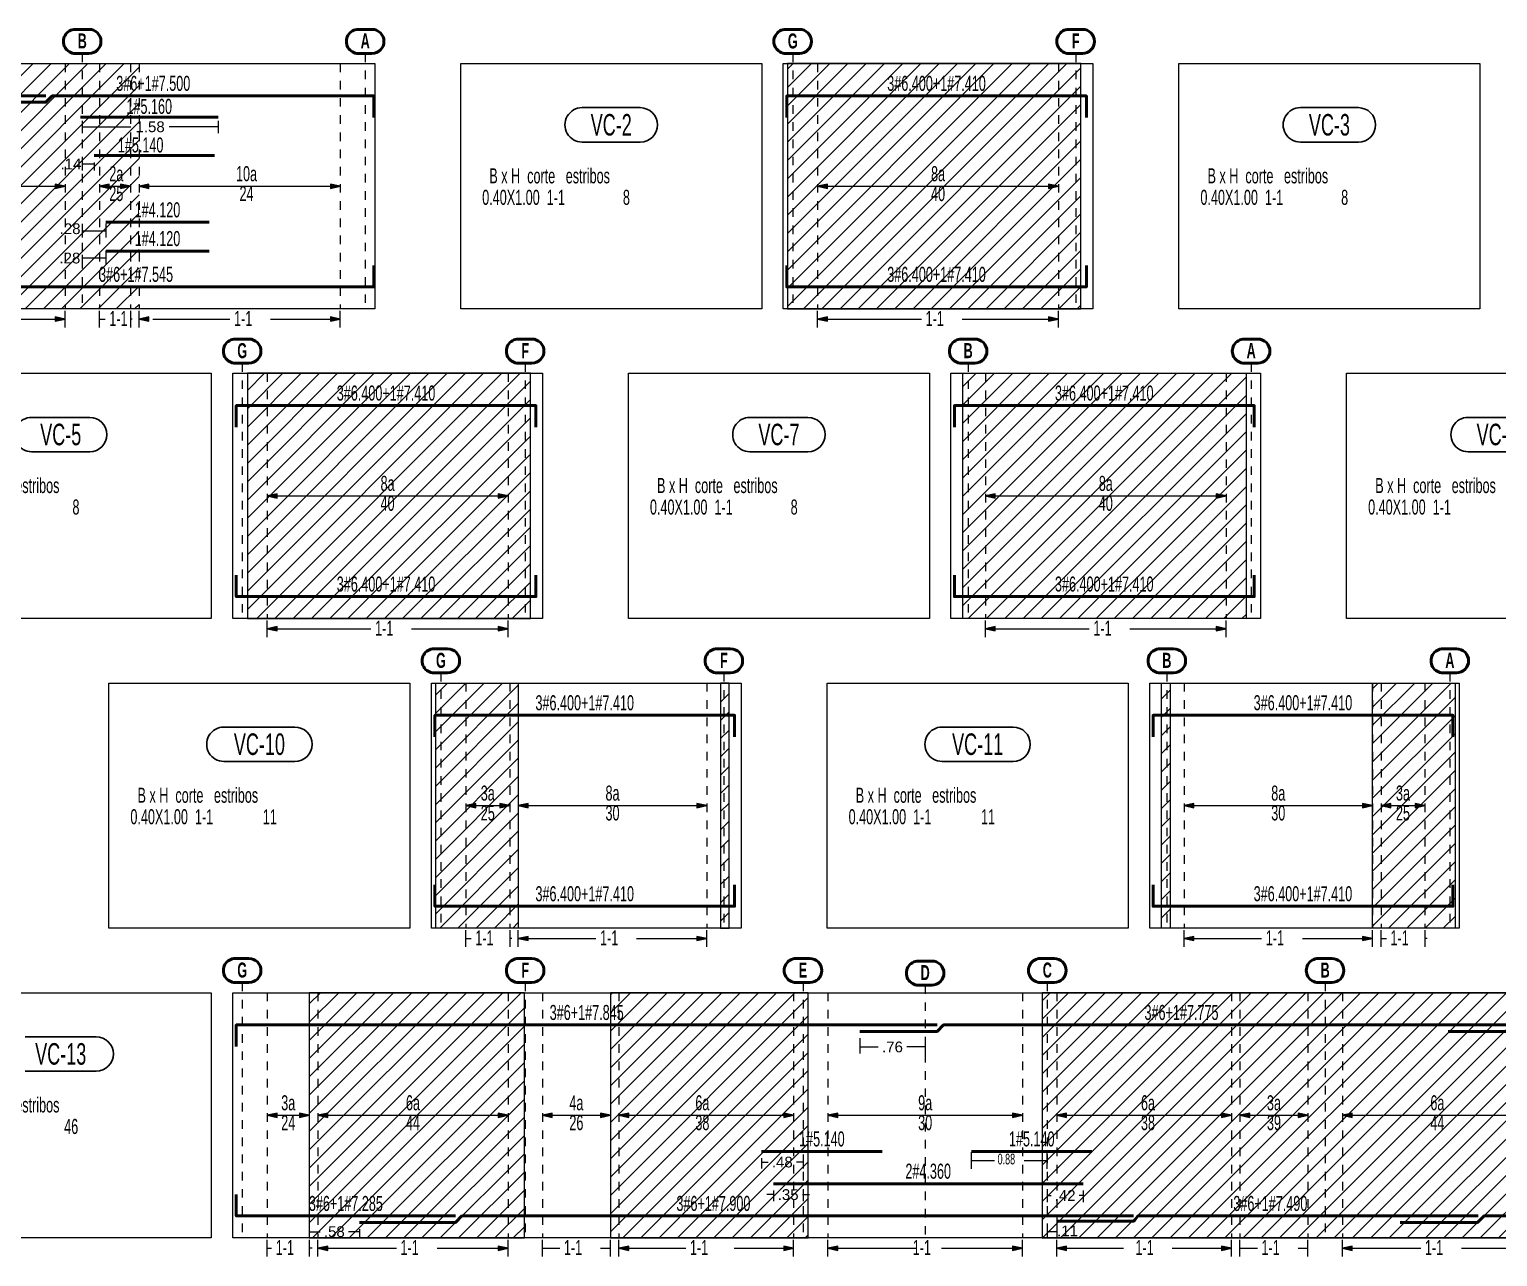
# Model space of a CAD drawing. Header units: metres. Extents: x 1 to 43.8, y 3 to 32.3.
# Drawn here: x 16.86 to 33.93, y 18.02 to 32.29 of the extents above; entities that cross this region are included whole.
import ezdxf

# ---------------------------------------------------------------- set-up
doc = ezdxf.new("R2010")
doc.units = ezdxf.units.M
doc.linetypes.add('-PYD EJES', pattern=[0.02, 0.0125, -0.0025, 0.0025, -0.0025])
doc.linetypes.add('IMPORT-HIDDEN _19_', pattern=[0.0054, 0.0027, -0.0027])
for name, color, linetype, lineweight in [('3059-TOA-VIG-1_1_dwg-1', 9, 'Continuous', 20), ('4', 7, 'Continuous', 20), ('ACHURADO', 8, 'Continuous', 9), ('BORDEDEVIGA', 7, 'Continuous', 20), ('BORDEDEVIGA-1', 250, 'IMPORT-HIDDEN _19_', 9), ('COTAS', 9, 'Continuous', 13), ('COTAS-1', 250, 'Continuous', 9), ('COTAS-2', 7, 'Continuous', 9), ('EJES', 1, '-PYD EJES', 9), ('ESTRIBOS', 7, 'Continuous', 20), ('LINEAD', 7, 'Continuous', 20), ('NUMCOR', 7, 'Continuous', 20), ('NUMVIG-R', 2, 'Continuous', 30), ('REFUERZOS', 3, 'Continuous', 50), ('TEXEJES', 3, 'Continuous', 50), ('TEXREF', 2, 'Continuous', 30), ('TEXTOD', 7, 'Continuous', 20)]:
    doc.layers.add(name, color=color, linetype=linetype, lineweight=lineweight)
doc.styles.add('Swis721 Ex BT_1', font='swisse.ttf', dxfattribs={"width": 0.6, "height": 0.25})
doc.styles.add('Swis721 Ex BT_2', font='swisse.ttf', dxfattribs={"width": 0.6, "height": 0.175})
doc.styles.add('Swis721 Ex BT_B_2', font='swisseb.ttf', dxfattribs={"width": 0.6, "height": 0.175})
doc.styles.add('Swis721 LtEx BT_6', font='swissel.ttf', dxfattribs={"width": 0.6, "height": 0.175})
doc.styles.add('Swis721 LtEx BT_7', font='swissel.ttf', dxfattribs={"width": 0.6, "height": 0.125})
doc.styles.add('Swis721 LtEx BT_9', font='swissel.ttf', dxfattribs={"height": 0.125})
pattern_1 = [(45, (0, 0), (-0.106066, 0.106066), [])]

# ---------------------------------------------------------------- blocks, each defined once
blk = doc.blocks.new('3059-TOA-VIG-1_1_dwg_FUNV013-4221295-19_ZI_ALL_Estructura_TOA_VIG-1_1')
at = {"layer": '4'}
blk.add_line((0, -1.96), (0, 1.96), dxfattribs=at)
blk = doc.blocks.new('3059-TOA-VIG-1_1_dwg-3493208-19_ZI_ALL_Estructura_TOA_VIG-1_1')
at = {"layer": 'ACHURADO'}
h = blk.add_hatch(dxfattribs=at)
h.set_pattern_fill('FP_17', color=256, style=0, pattern_type=2)
h.set_pattern_definition([(45, (1.55, 3.6), (-0.106066, 0.106066), [])])
h.paths.add_polyline_path([(18.132, 29.04), (18.132, 31.89), (7.512, 31.89), (7.512, 29.04)])
h = blk.add_hatch(dxfattribs=at)
h.set_pattern_fill('FP_2', color=256, style=0, pattern_type=2)
h.set_pattern_definition(pattern_1)
h.paths.add_polyline_path([(29.082, 29.04), (29.082, 31.89), (25.672, 31.89), (25.672, 29.04)])
h = blk.add_hatch(dxfattribs=at)
h.set_pattern_fill('FP_2', color=256, style=0, pattern_type=2)
h.set_pattern_definition(pattern_1)
h.paths.add_polyline_path([(22.682, 25.44), (22.682, 28.29), (19.392, 28.29), (19.392, 25.44)])
h = blk.add_hatch(dxfattribs=at)
h.set_pattern_fill('FP_2', color=256, style=0, pattern_type=2)
h.set_pattern_definition(pattern_1)
h.paths.add_polyline_path([(31.002, 25.44), (31.002, 28.29), (27.711, 28.29), (27.711, 25.44)])
h = blk.add_hatch(dxfattribs=at)
h.set_pattern_fill('FP_2', color=256, style=0, pattern_type=2)
h.set_pattern_definition(pattern_1)
h.paths.add_polyline_path([(22.542, 21.84), (22.542, 24.69), (21.582, 24.69), (21.582, 21.84)])
h = blk.add_hatch(dxfattribs=at)
h.set_pattern_fill('FP_2', color=256, style=0, pattern_type=2)
h.set_pattern_definition(pattern_1)
h.paths.add_polyline_path([(24.992, 21.84), (24.992, 24.69), (24.892, 24.69), (24.892, 21.84)])
h = blk.add_hatch(dxfattribs=at)
h.set_pattern_fill('FP_2', color=256, style=0, pattern_type=2)
h.set_pattern_definition(pattern_1)
h.paths.add_polyline_path([(30.122, 21.84), (30.122, 24.69), (30.021, 24.69), (30.021, 21.84)])
h = blk.add_hatch(dxfattribs=at)
h.set_pattern_fill('FP_2', color=256, style=0, pattern_type=2)
h.set_pattern_definition(pattern_1)
h.paths.add_polyline_path([(33.432, 21.84), (33.432, 24.69), (32.472, 24.69), (32.472, 21.84)])
h = blk.add_hatch(dxfattribs=at)
h.set_pattern_fill('FP_2', color=256, style=0, pattern_type=2)
h.set_pattern_definition(pattern_1)
h.paths.add_polyline_path([(22.612, 18.24), (22.612, 21.09), (20.112, 21.09), (20.112, 18.24)])
h = blk.add_hatch(dxfattribs=at)
h.set_pattern_fill('FP_2', color=256, style=0, pattern_type=2)
h.set_pattern_definition(pattern_1)
h.paths.add_polyline_path([(23.612, 18.24), (25.912, 18.24), (25.912, 21.09), (23.612, 21.09)])
h = blk.add_hatch(dxfattribs=at)
h.set_pattern_fill('FP_2', color=256, style=0, pattern_type=2)
h.set_pattern_definition(pattern_1)
h.paths.add_polyline_path([(34.432, 18.24), (34.432, 21.09), (28.632, 21.09), (28.632, 18.24)])
at = {"layer": 'COTAS'}
for points in [[(17.157, 28.895), (17.272, 28.92), (17.157, 28.945)], [(18.247, 28.895), (18.247, 28.945), (18.132, 28.92)], [(20.357, 28.895), (20.472, 28.92), (20.357, 28.945)], [(26.137, 28.895), (26.137, 28.945), (26.022, 28.92)], [(28.707, 28.895), (28.822, 28.92), (28.707, 28.945)], [(19.737, 25.295), (19.737, 25.345), (19.622, 25.32)], [(22.307, 25.295), (22.422, 25.32), (22.307, 25.345)], [(28.087, 25.295), (28.087, 25.345), (27.972, 25.32)], [(30.657, 25.295), (30.772, 25.32), (30.657, 25.345)], [(22.657, 21.695), (22.657, 21.745), (22.542, 21.72)], [(24.617, 21.695), (24.732, 21.72), (24.617, 21.745)], [(30.397, 21.695), (30.397, 21.745), (30.282, 21.72)], [(32.357, 21.695), (32.472, 21.72), (32.357, 21.745)], [(20.327, 18.095), (20.327, 18.145), (20.212, 18.12)], [(22.307, 18.095), (22.422, 18.12), (22.307, 18.145)], [(23.827, 18.095), (23.827, 18.145), (23.712, 18.12)], [(25.627, 18.095), (25.742, 18.12), (25.627, 18.145)], [(26.257, 18.095), (26.257, 18.145), (26.142, 18.12)], [(28.287, 18.095), (28.402, 18.12), (28.287, 18.145)], [(28.917, 18.095), (28.917, 18.145), (28.802, 18.12)], [(30.717, 18.095), (30.832, 18.12), (30.717, 18.145)], [(32.237, 18.095), (32.237, 18.145), (32.122, 18.12)]]:
    blk.add_hatch(color=256, dxfattribs=at).paths.add_polyline_path(points)
at = {"layer": 'LINEAD'}
for points in [[(17.157, 30.44), (17.272, 30.465), (17.157, 30.49)], [(17.787, 30.44), (17.787, 30.49), (17.672, 30.465)], [(17.917, 30.44), (18.032, 30.465), (17.917, 30.49)], [(18.247, 30.44), (18.247, 30.49), (18.132, 30.465)], [(20.357, 30.44), (20.472, 30.465), (20.357, 30.49)], [(26.137, 30.44), (26.137, 30.49), (26.022, 30.465)], [(28.707, 30.44), (28.822, 30.465), (28.707, 30.49)], [(19.737, 26.84), (19.737, 26.89), (19.622, 26.865)], [(22.307, 26.84), (22.422, 26.865), (22.307, 26.89)], [(28.087, 26.84), (28.087, 26.89), (27.972, 26.865)], [(30.657, 26.84), (30.772, 26.865), (30.657, 26.89)], [(22.047, 23.24), (22.047, 23.29), (21.932, 23.265)], [(22.327, 23.24), (22.442, 23.265), (22.327, 23.29)], [(22.657, 23.24), (22.657, 23.29), (22.542, 23.265)], [(24.617, 23.24), (24.732, 23.265), (24.617, 23.29)], [(30.397, 23.24), (30.397, 23.29), (30.282, 23.265)], [(32.357, 23.24), (32.472, 23.265), (32.357, 23.29)], [(32.687, 23.24), (32.687, 23.29), (32.572, 23.265)], [(32.967, 23.24), (33.082, 23.265), (32.967, 23.29)], [(19.737, 19.64), (19.737, 19.69), (19.622, 19.665)], [(19.997, 19.64), (20.112, 19.665), (19.997, 19.69)], [(20.327, 19.64), (20.327, 19.69), (20.212, 19.665)], [(22.307, 19.64), (22.422, 19.665), (22.307, 19.69)], [(22.937, 19.64), (22.937, 19.69), (22.822, 19.665)], [(23.497, 19.64), (23.612, 19.665), (23.497, 19.69)], [(23.827, 19.64), (23.827, 19.69), (23.712, 19.665)], [(25.627, 19.64), (25.742, 19.665), (25.627, 19.69)], [(26.257, 19.64), (26.257, 19.69), (26.142, 19.665)], [(28.287, 19.64), (28.402, 19.665), (28.287, 19.69)], [(28.917, 19.64), (28.917, 19.69), (28.802, 19.665)], [(30.717, 19.64), (30.832, 19.665), (30.717, 19.69)], [(31.047, 19.64), (31.047, 19.69), (30.932, 19.665)], [(31.607, 19.64), (31.722, 19.665), (31.607, 19.69)], [(32.237, 19.64), (32.237, 19.69), (32.122, 19.665)]]:
    blk.add_hatch(color=256, dxfattribs=at).paths.add_polyline_path(points)
at = {"layer": 'ACHURADO', "flags": 128}
for points in [[(25.672, 29.04), (29.082, 29.04), (29.082, 31.89), (25.672, 31.89)], [(19.392, 25.44), (22.682, 25.44), (22.682, 28.29), (19.392, 28.29)], [(27.711, 28.29), (31.002, 28.29), (31.002, 25.44), (27.711, 25.44)], [(21.582, 24.69), (22.542, 24.69), (22.542, 21.84), (21.582, 21.84)], [(24.892, 21.84), (24.992, 21.84), (24.992, 24.69), (24.892, 24.69)], [(30.021, 24.69), (30.122, 24.69), (30.122, 21.84), (30.021, 21.84)], [(32.472, 24.69), (33.432, 24.69), (33.432, 21.84), (32.472, 21.84)], [(20.112, 18.24), (22.612, 18.24), (22.612, 21.09), (20.112, 21.09)], [(23.612, 18.24), (25.912, 18.24), (25.912, 21.09), (23.612, 21.09)], [(28.632, 18.24), (34.432, 18.24), (34.432, 21.09), (28.632, 21.09)]]:
    blk.add_lwpolyline(points, close=True, dxfattribs=at)
at = {"layer": 'BORDEDEVIGA', "flags": 128}
for points in [[(20.872, 31.89), (20.872, 29.04), (4.772, 29.04), (4.772, 31.89)], [(25.372, 31.89), (25.372, 29.04), (21.872, 29.04), (21.872, 31.89)], [(29.222, 31.89), (29.222, 29.04), (25.622, 29.04), (25.622, 31.89)], [(33.722, 31.89), (33.722, 29.04), (30.222, 29.04), (30.222, 31.89)], [(18.972, 28.29), (18.972, 25.44), (15.472, 25.44), (15.472, 28.29)], [(22.822, 28.29), (22.822, 25.44), (19.222, 25.44), (19.222, 28.29)], [(27.322, 28.29), (27.322, 25.44), (23.822, 25.44), (23.822, 28.29)], [(31.172, 28.29), (31.172, 25.44), (27.572, 25.44), (27.572, 28.29)], [(35.672, 28.29), (35.672, 25.44), (32.172, 25.44), (32.172, 28.29)], [(21.282, 24.69), (21.282, 21.84), (17.782, 21.84), (17.782, 24.69)], [(25.132, 24.69), (25.132, 21.84), (21.532, 21.84), (21.532, 24.69)], [(29.632, 24.69), (29.632, 21.84), (26.132, 21.84), (26.132, 24.69)], [(33.482, 24.69), (33.482, 21.84), (29.882, 21.84), (29.882, 24.69)], [(18.972, 21.09), (18.972, 18.24), (15.472, 18.24), (15.472, 21.09)], [(35.322, 21.09), (35.322, 18.24), (19.222, 18.24), (19.222, 21.09)]]:
    blk.add_lwpolyline(points, close=True, dxfattribs=at)
at = {"layer": 'BORDEDEVIGA-1'}
for p, q in [((17.272, 31.89), (17.272, 29.04)), ((17.672, 31.89), (17.672, 29.04)), ((18.032, 31.89), (18.032, 29.04)), ((18.132, 31.89), (18.132, 29.04)), ((20.472, 31.89), (20.472, 29.04)), ((26.022, 31.89), (26.022, 29.04)), ((28.822, 31.89), (28.822, 29.04)), ((19.622, 28.29), (19.622, 25.44)), ((22.422, 28.29), (22.422, 25.44)), ((27.972, 28.29), (27.972, 25.44)), ((30.772, 28.29), (30.772, 25.44)), ((21.932, 24.69), (21.932, 21.84)), ((22.442, 24.69), (22.442, 21.84)), ((22.542, 24.69), (22.542, 21.84)), ((24.732, 24.69), (24.732, 21.84)), ((30.282, 24.69), (30.282, 21.84)), ((32.472, 24.69), (32.472, 21.84)), ((32.572, 24.69), (32.572, 21.84)), ((33.082, 24.69), (33.082, 21.84)), ((19.622, 21.09), (19.622, 18.24)), ((20.112, 21.09), (20.112, 18.24)), ((20.212, 21.09), (20.212, 18.24)), ((22.422, 21.09), (22.422, 18.24)), ((22.822, 21.09), (22.822, 18.24)), ((23.612, 21.09), (23.612, 18.24)), ((23.712, 21.09), (23.712, 18.24)), ((25.742, 21.09), (25.742, 18.24)), ((26.142, 21.09), (26.142, 18.24)), ((28.402, 21.09), (28.402, 18.24)), ((28.802, 21.09), (28.802, 18.24)), ((30.832, 21.09), (30.832, 18.24)), ((30.932, 21.09), (30.932, 18.24)), ((31.722, 21.09), (31.722, 18.24)), ((32.122, 21.09), (32.122, 18.24))]:
    blk.add_line(p, q, dxfattribs=at)
at = {"layer": 'COTAS'}
for p, q in [((17.472, 31.225), (17.472, 31.08)), ((17.472, 31.155), (18.038, 31.155)), ((19.051, 31.155), (18.484, 31.155)), ((19.051, 31.225), (19.051, 31.08)), ((17.611, 30.741), (17.611, 30.648)), ((17.611, 30.723), (17.472, 30.723)), ((17.472, 30.705), (17.472, 30.648)), ((17.472, 30.027), (17.472, 29.869)), ((17.747, 29.944), (17.472, 29.944)), ((17.747, 30.027), (17.747, 29.869)), ((17.747, 29.71), (17.747, 29.554)), ((17.472, 29.669), (17.472, 29.554)), ((17.747, 29.629), (17.472, 29.629)), ((17.272, 28.92), (17.157, 28.945)), ((17.157, 28.945), (17.157, 28.895)), ((17.157, 28.895), (17.272, 28.92)), ((18.247, 28.945), (18.132, 28.92)), ((18.132, 28.92), (18.247, 28.895)), ((18.247, 28.895), (18.247, 28.945)), ((20.472, 28.92), (20.357, 28.945)), ((20.357, 28.945), (20.357, 28.895)), ((20.357, 28.895), (20.472, 28.92)), ((26.137, 28.945), (26.022, 28.92)), ((26.022, 28.92), (26.137, 28.895)), ((26.137, 28.895), (26.137, 28.945)), ((28.822, 28.92), (28.707, 28.945)), ((28.707, 28.945), (28.707, 28.895)), ((28.707, 28.895), (28.822, 28.92)), ((19.737, 25.345), (19.622, 25.32)), ((19.622, 25.32), (19.737, 25.295)), ((19.737, 25.295), (19.737, 25.345)), ((22.422, 25.32), (22.307, 25.345)), ((22.307, 25.345), (22.307, 25.295)), ((22.307, 25.295), (22.422, 25.32)), ((28.087, 25.345), (27.972, 25.32)), ((27.972, 25.32), (28.087, 25.295)), ((28.087, 25.295), (28.087, 25.345)), ((30.772, 25.32), (30.657, 25.345)), ((30.657, 25.345), (30.657, 25.295)), ((30.657, 25.295), (30.772, 25.32)), ((22.657, 21.745), (22.542, 21.72)), ((22.542, 21.72), (22.657, 21.695)), ((22.657, 21.695), (22.657, 21.745)), ((24.732, 21.72), (24.617, 21.745)), ((24.617, 21.745), (24.617, 21.695)), ((24.617, 21.695), (24.732, 21.72)), ((30.397, 21.745), (30.282, 21.72)), ((30.282, 21.72), (30.397, 21.695)), ((30.397, 21.695), (30.397, 21.745)), ((32.472, 21.72), (32.357, 21.745)), ((32.357, 21.745), (32.357, 21.695)), ((32.357, 21.695), (32.472, 21.72)), ((26.512, 20.56), (26.512, 20.384)), ((27.272, 20.56), (27.272, 20.384)), ((26.512, 20.459), (26.726, 20.459)), ((27.272, 20.459), (27.058, 20.459)), ((25.371, 19.165), (25.371, 19.046)), ((25.371, 19.121), (25.446, 19.121)), ((25.852, 19.121), (25.777, 19.121)), ((25.852, 19.165), (25.852, 19.046)), ((25.507, 18.79), (25.507, 18.668)), ((25.852, 18.79), (25.852, 18.668)), ((28.692, 18.79), (28.692, 18.657)), ((29.107, 18.79), (29.107, 18.657)), ((28.692, 18.732), (28.735, 18.732)), ((29.107, 18.732), (29.063, 18.732)), ((20.112, 18.415), (20.112, 18.237)), ((20.112, 18.312), (20.238, 18.312)), ((20.695, 18.312), (20.569, 18.312)), ((20.695, 18.34), (20.695, 18.237)), ((28.692, 18.355), (28.692, 18.235)), ((28.802, 18.31), (28.692, 18.31)), ((28.802, 18.415), (28.802, 18.235)), ((20.327, 18.145), (20.212, 18.12)), ((20.212, 18.12), (20.327, 18.095)), ((20.327, 18.095), (20.327, 18.145)), ((22.422, 18.12), (22.307, 18.145)), ((22.307, 18.145), (22.307, 18.095)), ((22.307, 18.095), (22.422, 18.12)), ((23.827, 18.145), (23.712, 18.12)), ((23.712, 18.12), (23.827, 18.095)), ((23.827, 18.095), (23.827, 18.145)), ((25.742, 18.12), (25.627, 18.145)), ((25.627, 18.145), (25.627, 18.095)), ((25.627, 18.095), (25.742, 18.12)), ((26.257, 18.145), (26.142, 18.12)), ((26.142, 18.12), (26.257, 18.095)), ((26.257, 18.095), (26.257, 18.145)), ((28.402, 18.12), (28.287, 18.145)), ((28.287, 18.145), (28.287, 18.095)), ((28.287, 18.095), (28.402, 18.12)), ((28.917, 18.145), (28.802, 18.12)), ((28.802, 18.12), (28.917, 18.095)), ((28.917, 18.095), (28.917, 18.145)), ((30.832, 18.12), (30.717, 18.145)), ((30.717, 18.145), (30.717, 18.095)), ((30.717, 18.095), (30.832, 18.12)), ((32.237, 18.145), (32.122, 18.12)), ((32.122, 18.12), (32.237, 18.095)), ((32.237, 18.095), (32.237, 18.145))]:
    blk.add_line(p, q, dxfattribs=at)
at = {"layer": 'COTAS', "flags": 128}
for points in [[(25.514, 18.743), (25.507, 18.743), (25.432, 18.743)], [(25.845, 18.743), (25.852, 18.743), (25.927, 18.743)]]:
    blk.add_lwpolyline(points, dxfattribs=at)
at = {"layer": 'COTAS-1'}
for p, q in [((16.137, 28.92), (17.272, 28.92)), ((17.672, 28.92), (17.739, 28.92)), ((18.052, 28.92), (18.032, 28.92)), ((18.292, 28.92), (19.189, 28.92)), ((19.662, 28.92), (20.472, 28.92)), ((26.022, 28.92), (27.229, 28.92)), ((27.702, 28.92), (28.822, 28.92)), ((19.622, 25.32), (20.829, 25.32)), ((21.302, 25.32), (22.422, 25.32)), ((27.972, 25.32), (29.179, 25.32)), ((29.652, 25.32), (30.772, 25.32)), ((21.932, 21.72), (21.994, 21.72)), ((22.467, 21.72), (22.442, 21.72)), ((22.542, 21.72), (23.444, 21.72)), ((23.917, 21.72), (24.732, 21.72)), ((30.282, 21.72), (31.184, 21.72)), ((31.657, 21.72), (32.472, 21.72)), ((32.572, 21.72), (32.634, 21.72)), ((33.107, 21.72), (33.082, 21.72)), ((27.811, 19.14), (28.079, 19.14)), ((28.423, 19.14), (28.692, 19.14)), ((19.622, 18.12), (19.674, 18.12)), ((20.147, 18.12), (20.112, 18.12)), ((20.212, 18.12), (21.124, 18.12)), ((21.597, 18.12), (22.422, 18.12)), ((22.822, 18.12), (23.024, 18.12)), ((23.497, 18.12), (23.612, 18.12)), ((23.712, 18.12), (24.489, 18.12)), ((25.052, 18.12), (25.742, 18.12)), ((26.142, 18.12), (27.169, 18.12)), ((27.462, 18.12), (28.402, 18.12)), ((28.802, 18.12), (29.579, 18.12)), ((30.142, 18.12), (30.832, 18.12)), ((30.932, 18.12), (31.134, 18.12)), ((31.607, 18.12), (31.722, 18.12)), ((32.122, 18.12), (33.034, 18.12)), ((33.507, 18.12), (34.332, 18.12))]:
    blk.add_line(p, q, dxfattribs=at)
at = {"layer": 'EJES'}
for p, q in [((17.472, 32.008), (17.472, 29.038)), ((20.762, 32.008), (20.762, 29.038)), ((25.732, 32.008), (25.732, 29.038)), ((29.022, 32.008), (29.022, 29.038)), ((19.332, 28.408), (19.332, 25.438)), ((22.622, 28.408), (22.622, 25.438)), ((27.772, 28.408), (27.772, 25.438)), ((31.062, 28.408), (31.062, 25.438)), ((21.642, 24.808), (21.642, 21.838)), ((24.932, 24.808), (24.932, 21.838)), ((30.082, 24.808), (30.082, 21.838)), ((33.372, 24.808), (33.372, 21.838)), ((19.332, 21.208), (19.332, 18.238)), ((22.622, 21.208), (22.622, 18.238)), ((25.852, 21.208), (25.852, 18.238)), ((27.272, 21.178), (27.272, 18.208)), ((28.692, 21.208), (28.692, 18.238)), ((31.922, 21.208), (31.922, 18.238))]:
    blk.add_line(p, q, dxfattribs=at)
at = {"layer": 'LINEAD'}
for p, q in [((14.442, 30.465), (17.272, 30.465)), ((17.272, 30.465), (17.157, 30.49)), ((17.157, 30.49), (17.157, 30.44)), ((17.157, 30.44), (17.272, 30.465)), ((17.787, 30.49), (17.672, 30.465)), ((17.672, 30.465), (17.787, 30.44)), ((17.672, 30.465), (18.032, 30.465)), ((17.787, 30.44), (17.787, 30.49)), ((18.032, 30.465), (17.917, 30.49)), ((17.917, 30.49), (17.917, 30.44)), ((17.917, 30.44), (18.032, 30.465)), ((18.247, 30.49), (18.132, 30.465)), ((18.132, 30.465), (18.247, 30.44)), ((18.132, 30.465), (20.472, 30.465)), ((18.247, 30.44), (18.247, 30.49)), ((20.472, 30.465), (20.357, 30.49)), ((20.357, 30.49), (20.357, 30.44)), ((20.357, 30.44), (20.472, 30.465)), ((26.137, 30.49), (26.022, 30.465)), ((26.022, 30.465), (26.137, 30.44)), ((26.022, 30.465), (28.822, 30.465)), ((26.137, 30.44), (26.137, 30.49)), ((28.822, 30.465), (28.707, 30.49)), ((28.707, 30.49), (28.707, 30.44)), ((28.707, 30.44), (28.822, 30.465)), ((19.737, 26.89), (19.622, 26.865)), ((19.622, 26.865), (19.737, 26.84)), ((19.622, 26.865), (22.422, 26.865)), ((19.737, 26.84), (19.737, 26.89)), ((22.422, 26.865), (22.307, 26.89)), ((22.307, 26.89), (22.307, 26.84)), ((22.307, 26.84), (22.422, 26.865)), ((28.087, 26.89), (27.972, 26.865)), ((27.972, 26.865), (28.087, 26.84)), ((27.972, 26.865), (30.772, 26.865)), ((28.087, 26.84), (28.087, 26.89)), ((30.772, 26.865), (30.657, 26.89)), ((30.657, 26.89), (30.657, 26.84)), ((30.657, 26.84), (30.772, 26.865)), ((22.047, 23.29), (21.932, 23.265)), ((21.932, 23.265), (22.047, 23.24)), ((21.932, 23.265), (22.442, 23.265)), ((22.047, 23.24), (22.047, 23.29)), ((22.442, 23.265), (22.327, 23.29)), ((22.327, 23.29), (22.327, 23.24)), ((22.327, 23.24), (22.442, 23.265)), ((22.657, 23.29), (22.542, 23.265)), ((22.542, 23.265), (22.657, 23.24)), ((22.542, 23.265), (24.732, 23.265)), ((22.657, 23.24), (22.657, 23.29)), ((24.732, 23.265), (24.617, 23.29)), ((24.617, 23.29), (24.617, 23.24)), ((24.617, 23.24), (24.732, 23.265)), ((30.397, 23.29), (30.282, 23.265)), ((30.282, 23.265), (30.397, 23.24)), ((30.282, 23.265), (32.472, 23.265)), ((30.397, 23.24), (30.397, 23.29)), ((32.472, 23.265), (32.357, 23.29)), ((32.357, 23.29), (32.357, 23.24)), ((32.357, 23.24), (32.472, 23.265)), ((32.687, 23.29), (32.572, 23.265)), ((32.572, 23.265), (32.687, 23.24)), ((32.572, 23.265), (33.082, 23.265)), ((32.687, 23.24), (32.687, 23.29)), ((33.082, 23.265), (32.967, 23.29)), ((32.967, 23.29), (32.967, 23.24)), ((32.967, 23.24), (33.082, 23.265)), ((19.737, 19.69), (19.622, 19.665)), ((19.622, 19.665), (19.737, 19.64)), ((19.622, 19.665), (20.112, 19.665)), ((19.737, 19.64), (19.737, 19.69)), ((20.112, 19.665), (19.997, 19.69)), ((19.997, 19.69), (19.997, 19.64)), ((19.997, 19.64), (20.112, 19.665)), ((20.327, 19.69), (20.212, 19.665)), ((20.212, 19.665), (20.327, 19.64)), ((20.212, 19.665), (22.422, 19.665)), ((20.327, 19.64), (20.327, 19.69)), ((22.422, 19.665), (22.307, 19.69)), ((22.307, 19.69), (22.307, 19.64)), ((22.307, 19.64), (22.422, 19.665)), ((22.937, 19.69), (22.822, 19.665)), ((22.822, 19.665), (22.937, 19.64)), ((22.822, 19.665), (23.612, 19.665)), ((22.937, 19.64), (22.937, 19.69)), ((23.612, 19.665), (23.497, 19.69)), ((23.497, 19.69), (23.497, 19.64)), ((23.497, 19.64), (23.612, 19.665)), ((23.827, 19.69), (23.712, 19.665)), ((23.712, 19.665), (23.827, 19.64)), ((23.712, 19.665), (25.652, 19.665)), ((23.827, 19.64), (23.827, 19.69)), ((25.742, 19.665), (25.627, 19.69)), ((25.627, 19.69), (25.627, 19.64)), ((25.627, 19.64), (25.742, 19.665)), ((26.257, 19.69), (26.142, 19.665)), ((26.142, 19.665), (26.257, 19.64)), ((26.142, 19.665), (28.402, 19.665)), ((26.257, 19.64), (26.257, 19.69)), ((28.402, 19.665), (28.287, 19.69)), ((28.287, 19.69), (28.287, 19.64)), ((28.287, 19.64), (28.402, 19.665)), ((28.917, 19.69), (28.802, 19.665)), ((28.802, 19.665), (28.917, 19.64)), ((28.892, 19.665), (30.832, 19.665)), ((28.917, 19.64), (28.917, 19.69)), ((30.832, 19.665), (30.717, 19.69)), ((30.717, 19.69), (30.717, 19.64)), ((30.717, 19.64), (30.832, 19.665)), ((31.047, 19.69), (30.932, 19.665)), ((30.932, 19.665), (31.047, 19.64)), ((30.932, 19.665), (31.722, 19.665)), ((31.047, 19.64), (31.047, 19.69)), ((31.722, 19.665), (31.607, 19.69)), ((31.607, 19.69), (31.607, 19.64)), ((31.607, 19.64), (31.722, 19.665)), ((32.237, 19.69), (32.122, 19.665)), ((32.122, 19.665), (32.237, 19.64)), ((32.122, 19.665), (34.332, 19.665)), ((32.237, 19.64), (32.237, 19.69))]:
    blk.add_line(p, q, dxfattribs=at)
at = {"layer": 'NUMVIG-R'}
for p, q in [((23.959, 31.378), (23.284, 31.378)), ((32.309, 31.378), (31.634, 31.378)), ((23.284, 30.978), (23.959, 30.978)), ((31.634, 30.978), (32.309, 30.978)), ((17.559, 27.778), (16.884, 27.778)), ((25.909, 27.778), (25.234, 27.778)), ((34.259, 27.778), (33.584, 27.778)), ((16.884, 27.378), (17.559, 27.378)), ((25.234, 27.378), (25.909, 27.378)), ((33.584, 27.378), (34.259, 27.378)), ((19.944, 24.178), (19.119, 24.178)), ((28.294, 24.178), (27.469, 24.178)), ((19.119, 23.778), (19.944, 23.778)), ((27.469, 23.778), (28.294, 23.778)), ((17.634, 20.578), (16.809, 20.578)), ((16.809, 20.178), (17.634, 20.178))]:
    blk.add_line(p, q, dxfattribs=at)
for centre, start, end in [((23.284, 31.178), 90.0002, 270.0006), ((23.959, 31.178), 270.0006, 90.0002), ((31.634, 31.178), 90.0002, 270.0006), ((32.309, 31.178), 270.0006, 90.0002), ((16.884, 27.578), 90.0002, 270.0006), ((17.559, 27.578), 270.0006, 90.0002), ((25.234, 27.578), 90.0002, 270.0006), ((25.909, 27.578), 270.0006, 90.0002), ((33.584, 27.578), 90.0002, 270.0006), ((19.119, 23.978), 90.0002, 270.0006), ((19.944, 23.978), 270.0006, 90.0002), ((27.469, 23.978), 90.0002, 270.0006), ((28.294, 23.978), 270.0006, 90.0002), ((17.634, 20.378), 270.0006, 90.0002)]:
    blk.add_arc(centre, 0.2, start, end, dxfattribs=at)
at = {"layer": 'REFUERZOS'}
for p, q in [((17.451, 31.269), (19.051, 31.269)), ((17.611, 30.821), (19.011, 30.821)), ((17.747, 30.045), (18.947, 30.045)), ((17.747, 29.711), (18.947, 29.711)), ((25.371, 19.245), (26.771, 19.245)), ((27.811, 19.245), (29.211, 19.245)), ((25.507, 18.87), (29.107, 18.87))]:
    blk.add_line(p, q, dxfattribs=at)
at = {"layer": 'REFUERZOS', "flags": 128}
for points in [[(10.262, 31.44), (11.162, 31.44), (11.237, 31.515), (17.049, 31.515)], [(16.149, 31.44), (17.049, 31.44), (17.124, 31.515), (20.861, 31.515), (20.861, 31.265)], [(25.662, 31.265), (25.662, 31.515), (29.147, 31.515), (29.147, 31.265)], [(15.667, 29.22), (16.567, 29.22), (16.642, 29.295), (20.861, 29.295), (20.861, 29.545)], [(25.662, 29.545), (25.662, 29.295), (29.147, 29.295), (29.147, 29.545)], [(19.262, 27.665), (19.262, 27.915), (22.747, 27.915), (22.747, 27.665)], [(27.612, 27.665), (27.612, 27.915), (31.097, 27.915), (31.097, 27.665)], [(19.262, 25.945), (19.262, 25.695), (22.747, 25.695), (22.747, 25.945)], [(27.612, 25.945), (27.612, 25.695), (31.097, 25.695), (31.097, 25.945)], [(21.572, 24.065), (21.572, 24.315), (25.057, 24.315), (25.057, 24.065)], [(29.922, 24.065), (29.922, 24.315), (33.407, 24.315), (33.407, 24.065)], [(21.572, 22.345), (21.572, 22.095), (25.057, 22.095), (25.057, 22.345)], [(29.922, 22.345), (29.922, 22.095), (33.407, 22.095), (33.407, 22.345)], [(19.262, 20.465), (19.262, 20.715), (27.412, 20.715)], [(26.512, 20.64), (27.412, 20.64), (27.487, 20.715), (34.252, 20.715)], [(33.352, 20.64), (34.252, 20.64), (34.327, 20.715), (35.311, 20.715), (35.311, 20.465)], [(19.262, 18.745), (19.262, 18.495), (21.812, 18.495)], [(32.794, 18.42), (33.694, 18.42), (33.769, 18.495), (35.311, 18.495), (35.311, 18.745)], [(20.695, 18.42), (21.812, 18.42), (21.887, 18.495), (29.695, 18.495)], [(33.701, 18.495), (29.745, 18.495), (29.701, 18.435), (28.801, 18.435)]]:
    blk.add_lwpolyline(points, dxfattribs=at)
at = {"layer": 'TEXEJES'}
for p, q in [((17.55, 32.288), (17.393, 32.288)), ((20.84, 32.288), (20.683, 32.288)), ((25.81, 32.288), (25.653, 32.288)), ((29.1, 32.288), (28.943, 32.288)), ((17.393, 32.008), (17.55, 32.008)), ((20.683, 32.008), (20.84, 32.008)), ((25.653, 32.008), (25.81, 32.008)), ((28.943, 32.008), (29.1, 32.008)), ((19.41, 28.688), (19.253, 28.688)), ((22.7, 28.688), (22.543, 28.688)), ((27.85, 28.688), (27.693, 28.688)), ((31.14, 28.688), (30.983, 28.688)), ((19.253, 28.408), (19.41, 28.408)), ((22.543, 28.408), (22.7, 28.408)), ((27.693, 28.408), (27.85, 28.408)), ((30.983, 28.408), (31.14, 28.408)), ((21.72, 25.088), (21.563, 25.088)), ((25.01, 25.088), (24.853, 25.088)), ((30.16, 25.088), (30.003, 25.088)), ((33.45, 25.088), (33.293, 25.088)), ((21.563, 24.808), (21.72, 24.808)), ((24.853, 24.808), (25.01, 24.808)), ((30.003, 24.808), (30.16, 24.808)), ((33.293, 24.808), (33.45, 24.808)), ((19.41, 21.488), (19.253, 21.488)), ((22.7, 21.488), (22.543, 21.488)), ((25.93, 21.488), (25.773, 21.488)), ((27.35, 21.458), (27.193, 21.458)), ((28.77, 21.488), (28.613, 21.488)), ((32, 21.488), (31.843, 21.488)), ((19.253, 21.208), (19.41, 21.208)), ((22.543, 21.208), (22.7, 21.208)), ((25.773, 21.208), (25.93, 21.208)), ((27.193, 21.178), (27.35, 21.178)), ((28.613, 21.208), (28.77, 21.208)), ((31.843, 21.208), (32, 21.208))]:
    blk.add_line(p, q, dxfattribs=at)
for centre, start, end in [((17.393, 32.148), 90.0002, 270.0006), ((17.55, 32.148), 270.0006, 90.0002), ((20.683, 32.148), 90.0002, 270.0006), ((20.84, 32.148), 270.0006, 90.0002), ((25.653, 32.148), 90.0002, 270.0006), ((25.81, 32.148), 270.0006, 90.0002), ((28.943, 32.148), 90.0002, 270.0006), ((29.1, 32.148), 270.0006, 90.0002), ((19.253, 28.548), 90.0002, 270.0006), ((19.41, 28.548), 270.0006, 90.0002), ((22.543, 28.548), 90.0002, 270.0006), ((22.7, 28.548), 270.0006, 90.0002), ((27.693, 28.548), 90.0002, 270.0006), ((27.85, 28.548), 270.0006, 90.0002), ((30.983, 28.548), 90.0002, 270.0006), ((31.14, 28.548), 270.0006, 90.0002), ((21.563, 24.948), 90.0002, 270.0006), ((21.72, 24.948), 270.0006, 90.0002), ((24.853, 24.948), 90.0002, 270.0006), ((25.01, 24.948), 270.0006, 90.0002), ((30.003, 24.948), 90.0002, 270.0006), ((30.16, 24.948), 270.0006, 90.0002), ((33.293, 24.948), 90.0002, 270.0006), ((33.45, 24.948), 270.0006, 90.0002), ((19.253, 21.348), 90.0002, 270.0006), ((19.41, 21.348), 270.0006, 90.0002), ((22.543, 21.348), 90.0002, 270.0006), ((22.7, 21.348), 270.0006, 90.0002), ((25.773, 21.348), 90.0002, 270.0006), ((25.93, 21.348), 270.0006, 90.0002), ((27.193, 21.318), 90.0002, 270.0006), ((27.35, 21.318), 270.0006, 90.0002), ((28.613, 21.348), 90.0002, 270.0006), ((28.77, 21.348), 270.0006, 90.0002), ((31.843, 21.348), 90.0002, 270.0006), ((32, 21.348), 270.0006, 90.0002)]:
    blk.add_arc(centre, 0.14, start, end, dxfattribs=at)
at = {"xscale": 0.05, "yscale": 0.05, "zscale": 0.05}
for p in [(17.272, 28.92), (17.672, 28.92), (18.132, 28.92), (20.472, 28.92), (26.022, 28.92), (28.822, 28.92), (19.622, 25.32), (22.422, 25.32), (27.972, 25.32), (30.772, 25.32), (21.932, 21.72), (22.542, 21.72), (24.732, 21.72), (30.282, 21.72), (32.472, 21.72), (32.572, 21.72), (27.811, 19.14), (28.692, 19.14), (19.622, 18.12), (20.212, 18.12), (22.422, 18.12), (22.822, 18.12), (23.612, 18.12), (23.712, 18.12), (25.742, 18.12), (26.142, 18.12), (28.402, 18.12), (28.802, 18.12), (30.832, 18.12), (30.932, 18.12), (31.722, 18.12), (32.122, 18.12)]:
    blk.add_blockref('3059-TOA-VIG-1_1_dwg_FUNV013-4221295-19_ZI_ALL_Estructura_TOA_VIG-1_1', p, dxfattribs=at)
at = {"xscale": 0.05, "yscale": 0.05, "zscale": 0.05, "rotation": 180.0004209182006}
for p in [(18.032, 28.92), (22.442, 21.72), (33.082, 21.72), (20.112, 18.12)]:
    blk.add_blockref('3059-TOA-VIG-1_1_dwg_FUNV013-4221295-19_ZI_ALL_Estructura_TOA_VIG-1_1', p, dxfattribs=at)
at = {"layer": 'COTAS-2', "line_spacing_factor": 0.989083}
for s, insert, char_height, width, attachment_point, style in [('1.58', (18.261, 31.218), 0.125, 0.47156, 2, 'Swis721 LtEx BT_9'), ('.14', (17.341, 30.786), 0.125, 0.33705, 2, 'Swis721 LtEx BT_9'), ('.28', (17.331, 30.033), 0.125, 0.33705, 2, 'Swis721 LtEx BT_9'), ('.28', (17.328, 29.692), 0.125, 0.33705, 2, 'Swis721 LtEx BT_9'), ('1-1', (17.787, 29.015), 0.175, 0.30572, 1, 'Swis721 LtEx BT_6'), ('1-1', (19.237, 29.015), 0.175, 0.30572, 1, 'Swis721 LtEx BT_6'), ('1-1', (27.277, 29.015), 0.175, 0.30572, 1, 'Swis721 LtEx BT_6'), ('1-1', (20.877, 25.415), 0.175, 0.30572, 1, 'Swis721 LtEx BT_6'), ('1-1', (29.227, 25.415), 0.175, 0.30572, 1, 'Swis721 LtEx BT_6'), ('1-1', (22.042, 21.815), 0.175, 0.30572, 1, 'Swis721 LtEx BT_6'), ('1-1', (23.492, 21.815), 0.175, 0.30572, 1, 'Swis721 LtEx BT_6'), ('1-1', (31.232, 21.815), 0.175, 0.30572, 1, 'Swis721 LtEx BT_6'), ('1-1', (32.682, 21.815), 0.175, 0.30572, 1, 'Swis721 LtEx BT_6'), ('.76', (26.892, 20.522), 0.125, 0.33705, 2, 'Swis721 LtEx BT_9'), ('.48', (25.611, 19.184), 0.125, 0.33705, 2, 'Swis721 LtEx BT_9'), ('0.88', (28.114, 19.219), 0.125, 0.28167, 1, 'Swis721 LtEx BT_7'), ('.35', (25.679, 18.806), 0.125, 0.33705, 2, 'Swis721 LtEx BT_9'), ('.42', (28.899, 18.795), 0.125, 0.33705, 2, 'Swis721 LtEx BT_9'), ('.58', (20.403, 18.375), 0.125, 0.33705, 2, 'Swis721 LtEx BT_9'), ('.11', (28.927, 18.384), 0.125, 0.33705, 2, 'Swis721 LtEx BT_9'), ('1-1', (19.722, 18.215), 0.175, 0.30572, 1, 'Swis721 LtEx BT_6'), ('1-1', (21.172, 18.215), 0.175, 0.30572, 1, 'Swis721 LtEx BT_6'), ('1-1', (23.072, 18.215), 0.175, 0.30572, 1, 'Swis721 LtEx BT_6'), ('1-1', (24.537, 18.215), 0.175, 0.30572, 1, 'Swis721 LtEx BT_6'), ('1-1', (27.127, 18.215), 0.175, 0.30572, 1, 'Swis721 LtEx BT_6'), ('1-1', (29.717, 18.215), 0.175, 0.30572, 1, 'Swis721 LtEx BT_6'), ('1-1', (31.182, 18.215), 0.175, 0.30572, 1, 'Swis721 LtEx BT_6'), ('1-1', (33.082, 18.215), 0.175, 0.30572, 1, 'Swis721 LtEx BT_6')]:
    blk.add_mtext(s, dxfattribs=dict(at, insert=insert, char_height=char_height, width=width, attachment_point=attachment_point, style=style))
at = {"layer": 'ESTRIBOS', "char_height": 0.175, "attachment_point": 1, "line_spacing_factor": 0.989083, "style": 'Swis721 LtEx BT_6'}
for s, insert, width in [('8', (23.758, 30.423), 0.11298), ('8', (32.108, 30.423), 0.11298), ('8', (17.358, 26.823), 0.11298), ('8', (25.708, 26.823), 0.11298), ('11', (19.572, 23.223), 0.22597), ('11', (27.922, 23.223), 0.22597), ('46', (17.262, 19.623), 0.22597)]:
    blk.add_mtext(s, dxfattribs=dict(at, insert=insert, width=width))
at = {"layer": 'NUMCOR', "char_height": 0.175, "width": 1.3248, "attachment_point": 1, "line_spacing_factor": 0.989083, "style": 'Swis721 LtEx BT_6'}
for insert in [(22.122, 30.423), (30.472, 30.423), (24.072, 26.823), (32.422, 26.823), (18.032, 23.223), (26.382, 23.223)]:
    blk.add_mtext('0.40X1.00  1-1', dxfattribs=dict(at, insert=insert))
at = {"layer": 'NUMVIG-R', "char_height": 0.25, "attachment_point": 2, "line_spacing_factor": 0.989072, "style": 'Swis721 Ex BT_1'}
for s, insert, width in [('VC-2', (23.622, 31.304), 0.67089), ('VC-3', (31.972, 31.304), 0.67089), ('VC-5', (17.222, 27.704), 0.67089), ('VC-7', (25.572, 27.704), 0.67089), ('VC-6', (33.922, 27.704), 0.67089), ('VC-10', (19.532, 24.104), 0.83544), ('VC-11', (27.882, 24.104), 0.83544), ('VC-13', (17.222, 20.504), 0.83544)]:
    blk.add_mtext(s, dxfattribs=dict(at, insert=insert, width=width))
at = {"layer": 'TEXEJES', "char_height": 0.175, "attachment_point": 2, "line_spacing_factor": 0.989072, "style": 'Swis721 Ex BT_B_2'}
for s, insert, width in [('\\fSwis721 Ex BT|b1|i0|c0|p34|;\\W.6;B', (17.472, 32.241), 0.14622), ('\\fSwis721 Ex BT|b1|i0|c0|p34|;\\W.6;A', (20.762, 32.241), 0.13071), ('\\fSwis721 Ex BT|b1|i0|c0|p34|;\\W.6;G', (25.732, 32.241), 0.16172), ('\\fSwis721 Ex BT|b1|i0|c0|p34|;\\W.6;F', (29.022, 32.241), 0.12185), ('\\fSwis721 Ex BT|b1|i0|c0|p34|;\\W.6;G', (19.332, 28.641), 0.16172), ('\\fSwis721 Ex BT|b1|i0|c0|p34|;\\W.6;F', (22.622, 28.641), 0.12185), ('\\fSwis721 Ex BT|b1|i0|c0|p34|;\\W.6;B', (27.772, 28.641), 0.14622), ('\\fSwis721 Ex BT|b1|i0|c0|p34|;\\W.6;A', (31.062, 28.641), 0.13071), ('\\fSwis721 Ex BT|b1|i0|c0|p34|;\\W.6;G', (21.642, 25.041), 0.16172), ('\\fSwis721 Ex BT|b1|i0|c0|p34|;\\W.6;F', (24.932, 25.041), 0.12185), ('\\fSwis721 Ex BT|b1|i0|c0|p34|;\\W.6;B', (30.082, 25.041), 0.14622), ('\\fSwis721 Ex BT|b1|i0|c0|p34|;\\W.6;A', (33.372, 25.041), 0.13071), ('\\fSwis721 Ex BT|b1|i0|c0|p34|;\\W.6;G', (19.332, 21.441), 0.16172), ('\\fSwis721 Ex BT|b1|i0|c0|p34|;\\W.6;F', (22.622, 21.441), 0.12185), ('\\fSwis721 Ex BT|b1|i0|c0|p34|;\\W.6;E', (25.852, 21.441), 0.12849), ('\\fSwis721 Ex BT|b1|i0|c0|p34|;\\W.6;D', (27.272, 21.411), 0.15286), ('\\fSwis721 Ex BT|b1|i0|c0|p34|;\\W.6;C', (28.692, 21.441), 0.15729), ('\\fSwis721 Ex BT|b1|i0|c0|p34|;\\W.6;B', (31.922, 21.441), 0.14622)]:
    blk.add_mtext(s, dxfattribs=dict(at, insert=insert, width=width))
at = {"layer": 'TEXREF', "char_height": 0.175, "attachment_point": 2, "line_spacing_factor": 0.989072, "style": 'Swis721 Ex BT_2'}
for s, insert, width in [('3#6+1#7.500', (18.298, 31.748), 1.27385), ('3#6.400+1#7.410', (27.404, 31.748), 1.67705), ('1#5.160', (18.251, 31.48), 0.76652), ('1#5.140', (18.151, 31.032), 0.76652), ('1#4.120', (18.347, 30.278), 0.76652), ('1#4.120', (18.347, 29.944), 0.76652), ('3#6+1#7.545', (18.098, 29.528), 1.27385), ('3#6.400+1#7.410', (27.404, 29.528), 1.67705), ('3#6.400+1#7.410', (21.004, 28.148), 1.67705), ('3#6.400+1#7.410', (29.354, 28.148), 1.67705), ('3#6.400+1#7.410', (21.004, 25.928), 1.67705), ('3#6.400+1#7.410', (29.354, 25.928), 1.67705), ('3#6.400+1#7.410', (23.314, 24.548), 1.67705), ('3#6.400+1#7.410', (31.664, 24.548), 1.67705), ('3#6.400+1#7.410', (23.314, 22.328), 1.67705), ('3#6.400+1#7.410', (31.664, 22.328), 1.67705), ('3#6+1#7.845', (23.337, 20.948), 1.27385), ('3#6+1#7.775', (30.252, 20.948), 1.27385), ('1#5.140', (26.071, 19.478), 0.76652), ('1#5.140', (28.511, 19.478), 0.76652), ('2#4.360', (27.307, 19.103), 0.76652), ('3#6+1#7.285', (20.537, 18.728), 1.27385), ('3#6+1#7.900', (24.81, 18.728), 1.27385), ('3#6+1#7.490', (31.285, 18.728), 1.27385)]:
    blk.add_mtext(s, dxfattribs=dict(at, insert=insert, width=width))
at = {"layer": 'TEXTOD', "char_height": 0.175, "line_spacing_factor": 0.989083, "style": 'Swis721 LtEx BT_6'}
for s, insert, width, attachment_point in [('2a', (17.868, 30.698), 0.22597, 2), ('10a', (19.382, 30.698), 0.33895, 2), ('B x H  corte   estribos', (22.205, 30.673), 1.89637, 1), ('8a', (27.422, 30.698), 0.22597, 2), ('B x H  corte   estribos', (30.555, 30.673), 1.89637, 1), ('25', (17.868, 30.467), 0.22597, 2), ('24', (19.382, 30.467), 0.22597, 2), ('40', (27.422, 30.467), 0.22597, 2), ('B x H  corte   estribos', (15.805, 27.073), 1.89637, 1), ('8a', (21.022, 27.098), 0.22597, 2), ('B x H  corte   estribos', (24.155, 27.073), 1.89637, 1), ('8a', (29.372, 27.098), 0.22597, 2), ('B x H  corte   estribos', (32.505, 27.073), 1.89637, 1), ('40', (21.022, 26.867), 0.22597, 2), ('40', (29.372, 26.867), 0.22597, 2), ('B x H  corte   estribos', (18.115, 23.473), 1.89637, 1), ('3a', (22.187, 23.498), 0.22597, 2), ('8a', (23.637, 23.498), 0.22597, 2), ('B x H  corte   estribos', (26.465, 23.473), 1.89637, 1), ('8a', (31.377, 23.498), 0.22597, 2), ('3a', (32.827, 23.498), 0.22597, 2), ('25', (22.187, 23.267), 0.22597, 2), ('30', (23.637, 23.267), 0.22597, 2), ('30', (31.377, 23.267), 0.22597, 2), ('25', (32.827, 23.267), 0.22597, 2), ('B x H  corte   estribos', (15.805, 19.873), 1.89637, 1), ('3a', (19.867, 19.898), 0.22597, 2), ('6a', (21.317, 19.898), 0.22597, 2), ('4a', (23.217, 19.898), 0.22597, 2), ('6a', (24.682, 19.898), 0.22597, 2), ('9a', (27.272, 19.898), 0.22597, 2), ('6a', (29.862, 19.898), 0.22597, 2), ('3a', (31.327, 19.898), 0.22597, 2), ('6a', (33.227, 19.898), 0.22597, 2), ('24', (19.867, 19.667), 0.22597, 2), ('44', (21.317, 19.667), 0.22597, 2), ('26', (23.217, 19.667), 0.22597, 2), ('38', (24.682, 19.667), 0.22597, 2), ('30', (27.272, 19.667), 0.22597, 2), ('38', (29.862, 19.667), 0.22597, 2), ('39', (31.327, 19.667), 0.22597, 2), ('44', (33.227, 19.667), 0.22597, 2)]:
    blk.add_mtext(s, dxfattribs=dict(at, insert=insert, width=width, attachment_point=attachment_point))

msp = doc.modelspace()

# ---------------------------------------------------------------- block references
at = {"layer": '3059-TOA-VIG-1_1_dwg-1'}
msp.add_blockref('3059-TOA-VIG-1_1_dwg-3493208-19_ZI_ALL_Estructura_TOA_VIG-1_1', (0, 0), dxfattribs=at)

doc.saveas('drawing.dxf')
